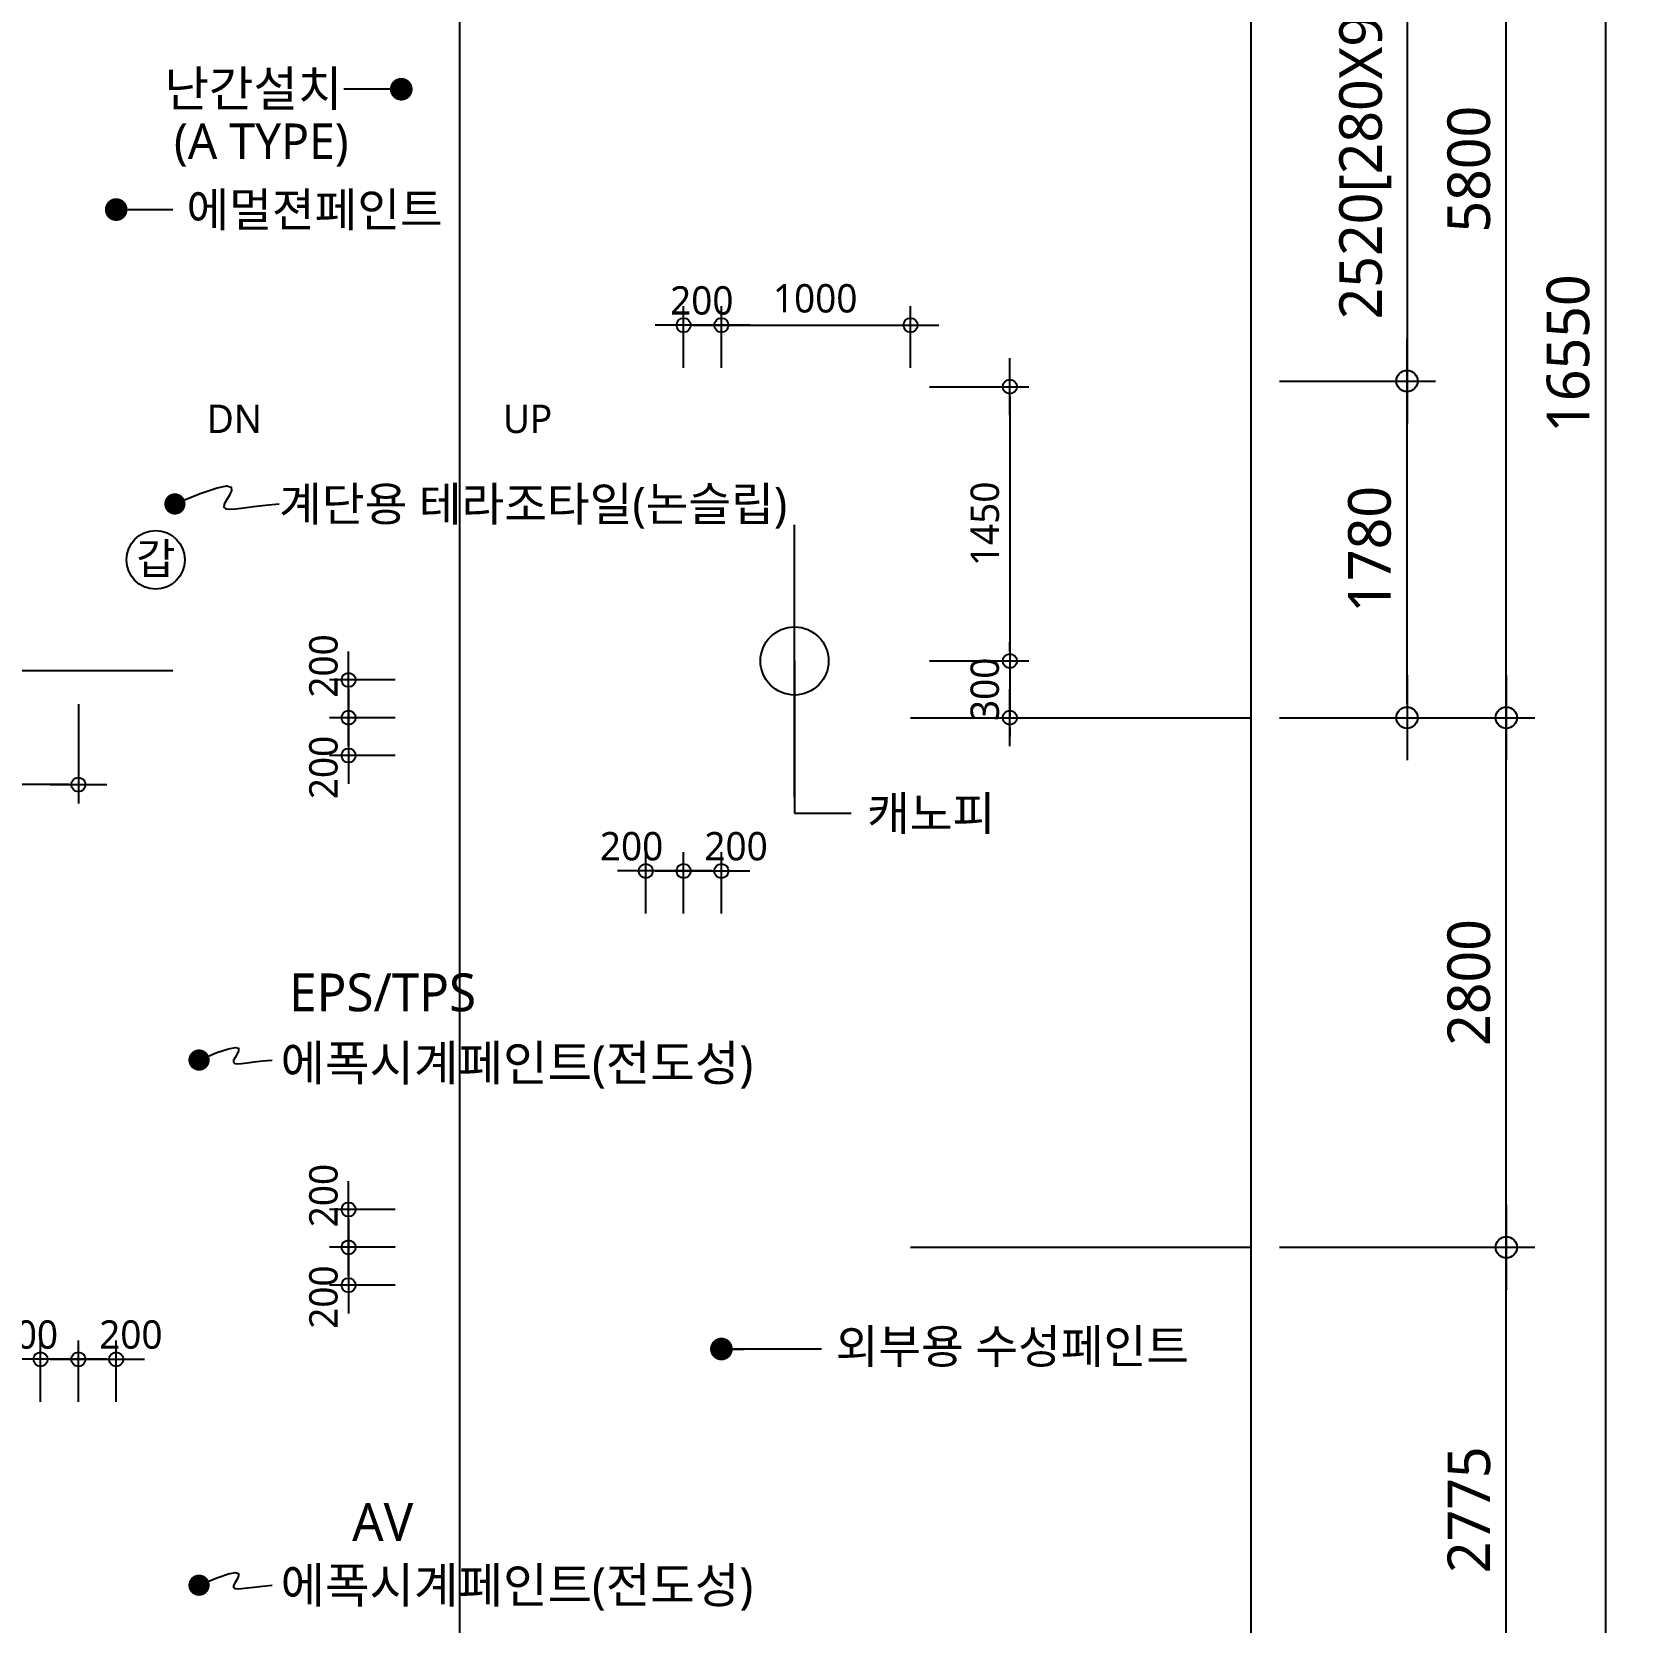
# Model space of a CAD drawing. Header units: millimetres. Extents: x -65167 to 413267, y -17142 to 66587.
# Drawn here: x 80543 to 89012, y 20752 to 29162 of the extents above; entities that cross this region are included whole.
import ezdxf
from ezdxf.enums import TextEntityAlignment as Align

# ---------------------------------------------------------------- set-up
doc = ezdxf.new("R2010")
doc.units = ezdxf.units.MM
doc.header["$LTSCALE"] = 75
doc.header["$MEASUREMENT"] = 0
doc.header["$PDSIZE"] = -10
doc.linetypes.add('CENTER', pattern=[2, 1.25, -0.25, 0.25, -0.25])
doc.layers.get('0').update_dxf_attribs({"linetype": 'CONTINUOUS'})
doc.layers.get('Defpoints').update_dxf_attribs({"color": 171, "linetype": 'CONTINUOUS'})
for name, color, linetype in [('CEN(ST)', 1, 'CENTER'), ('LED', 7, 'CONTINUOUS'), ('NDIM', 7, 'CONTINUOUS'), ('TEXT(MIN)', 7, 'CONTINUOUS'), ('TEXT(NOTE小)', 1, 'CONTINUOUS'), ('TEXT(노트)', 7, 'CONTINUOUS')]:
    doc.layers.add(name, color=color, linetype=linetype)
doc.styles.add('CGS', font='cgse', dxfattribs={"bigfont": 'cgs'})
doc.styles.add('나눔바른고딕', font='NanumBarunGothic.ttf')
doc.dimstyles.new('NDIM 1200', dxfattribs={"dimscale": 75, "dimtxt": 3, "dimasz": 1, "dimexe": 2, "dimexo": 2, "dimgap": 1, "dimtad": 1, "dimdec": 0, "dimdsep": 46, "dimtxsty": 'CGS', "dimblk": 'DOT0', "dimcen": 1, "dimdle": 8, "dimclrd": 256, "dimclre": 256, "dimclrt": 256, "dimadec": 0, "dimazin": 0, "dimtfac": 1, "dimtdec": 0, "dimtix": 1, "dimtmove": 2, "dimatfit": 3, "dimldrblk": 'DOT0', "dimfxl": 1, "dimtolj": 1, "dimtzin": 0, "dimlwd": -1, "dimlwe": -1, "dimarcsym": 0})

# ---------------------------------------------------------------- blocks, each defined once
blk = doc.blocks.new('DOT0')
blk.add_line((-3, 0), (3, 0))
at = {"color": 6}
blk.add_circle((0, 0), 0.75, dxfattribs=at)
blk = doc.blocks.new('*D222')
at = {"layer": 'Defpoints', "color": 0, "ltscale": 0.4, "transparency": 16777216}
for p in [(86987.5, 35737.5), (86987.5, 19187.5), (88862.5, 19187.5)]:
    blk.add_point(p, dxfattribs=at)
at = {"layer": 'NDIM', "ltscale": 0.4, "transparency": 16777216}
for p, q in [((87137.5, 35737.5), (89012.5, 35737.5)), ((88862.5, 35662.5), (88862.5, 19262.5)), ((87137.5, 19187.5), (89012.5, 19187.5))]:
    blk.add_line(p, q, dxfattribs=at)
at = {"layer": 'NDIM', "ltscale": 0.4, "transparency": 16777216, "xscale": 75, "yscale": 75, "zscale": 75}
for p, rotation in [((88862.5, 35737.5), 90), ((88862.5, 19187.5), 270)]:
    blk.add_blockref('DOT0', p, dxfattribs=dict(at, rotation=rotation))
at = {"layer": 'NDIM', "ltscale": 0.4, "transparency": 16777216, "insert": (88665.2, 27462.5), "char_height": 225, "attachment_point": 5, "rotation": 90, "style": '나눔바른고딕'}
blk.add_mtext('\\A1;16550', dxfattribs=at)
blk = doc.blocks.new('*D224')
at = {"layer": 'Defpoints', "color": 0, "ltscale": 0.4, "transparency": 16777216}
for p in [(86987.5, 31337.5), (88337.5, 31337.5), (86987.5, 25537.5)]:
    blk.add_point(p, dxfattribs=at)
at = {"layer": 'NDIM', "ltscale": 0.4, "transparency": 16777216}
for p, q in [((87137.5, 31337.5), (88487.5, 31337.5)), ((88337.5, 25612.5), (88337.5, 31262.5)), ((87137.5, 25537.5), (88487.5, 25537.5))]:
    blk.add_line(p, q, dxfattribs=at)
at = {"layer": 'NDIM', "ltscale": 0.4, "transparency": 16777216, "xscale": 75, "yscale": 75, "zscale": 75}
for p, rotation in [((88337.5, 31337.5), 90), ((88337.5, 25537.5), 270)]:
    blk.add_blockref('DOT0', p, dxfattribs=dict(at, rotation=rotation))
at = {"layer": 'NDIM', "ltscale": 0.4, "transparency": 16777216, "insert": (88140.3, 28437.5), "char_height": 225, "attachment_point": 5, "rotation": 90, "style": '나눔바른고딕'}
blk.add_mtext('\\A1;5800', dxfattribs=at)
blk = doc.blocks.new('*D225')
at = {"layer": 'Defpoints', "color": 0, "ltscale": 0.4, "transparency": 16777216}
for p in [(86987.5, 25537.5), (88337.5, 25537.5), (86987.5, 22737.5)]:
    blk.add_point(p, dxfattribs=at)
at = {"layer": 'NDIM', "ltscale": 0.4, "transparency": 16777216}
for p, q in [((87137.5, 25537.5), (88487.5, 25537.5)), ((88337.5, 22812.5), (88337.5, 25462.5)), ((87137.5, 22737.5), (88487.5, 22737.5))]:
    blk.add_line(p, q, dxfattribs=at)
at = {"layer": 'NDIM', "ltscale": 0.4, "transparency": 16777216, "xscale": 75, "yscale": 75, "zscale": 75}
for p, rotation in [((88337.5, 25537.5), 90), ((88337.5, 22737.5), 270)]:
    blk.add_blockref('DOT0', p, dxfattribs=dict(at, rotation=rotation))
at = {"layer": 'NDIM', "ltscale": 0.4, "transparency": 16777216, "insert": (88140.3, 24137.5), "char_height": 225, "attachment_point": 5, "rotation": 90, "style": '나눔바른고딕'}
blk.add_mtext('\\A1;2800', dxfattribs=at)
blk = doc.blocks.new('*D226')
at = {"layer": 'Defpoints', "color": 0, "ltscale": 0.4, "transparency": 16777216}
for p in [(86987.5, 22737.5), (88337.5, 22737.5), (86987.5, 19962.5)]:
    blk.add_point(p, dxfattribs=at)
at = {"layer": 'NDIM', "ltscale": 0.4, "transparency": 16777216}
for p, q in [((87137.5, 22737.5), (88487.5, 22737.5)), ((88337.5, 20037.5), (88337.5, 22662.5)), ((87137.5, 19962.5), (88487.5, 19962.5))]:
    blk.add_line(p, q, dxfattribs=at)
at = {"layer": 'NDIM', "ltscale": 0.4, "transparency": 16777216, "xscale": 75, "yscale": 75, "zscale": 75}
for p, rotation in [((88337.5, 22737.5), 90), ((88337.5, 19962.5), 270)]:
    blk.add_blockref('DOT0', p, dxfattribs=dict(at, rotation=rotation))
at = {"layer": 'NDIM', "ltscale": 0.4, "transparency": 16777216, "insert": (88140.8, 21350), "char_height": 225, "attachment_point": 5, "rotation": 90, "style": '나눔바른고딕'}
blk.add_mtext('\\A1;2775', dxfattribs=at)
blk = doc.blocks.new('*D232')
at = {"layer": 'Defpoints', "color": 0, "ltscale": 0.4, "transparency": 16777216}
for p in [(86987.5, 29837.5), (86987.5, 27317.5), (87812.5, 27317.5)]:
    blk.add_point(p, dxfattribs=at)
at = {"layer": 'NDIM', "ltscale": 0.4, "transparency": 16777216}
for p, q in [((87137.5, 29837.5), (87962.5, 29837.5)), ((87812.5, 29762.5), (87812.5, 27392.5)), ((87137.5, 27317.5), (87962.5, 27317.5))]:
    blk.add_line(p, q, dxfattribs=at)
at = {"layer": 'NDIM', "ltscale": 0.4, "transparency": 16777216, "xscale": 75, "yscale": 75, "zscale": 75}
for p, rotation in [((87812.5, 29837.5), 90), ((87812.5, 27317.5), 270)]:
    blk.add_blockref('DOT0', p, dxfattribs=dict(at, rotation=rotation))
at = {"layer": 'NDIM', "ltscale": 0.4, "transparency": 16777216, "insert": (87591.8, 28577.5), "char_height": 225, "attachment_point": 5, "rotation": 90, "style": '나눔바른고딕'}
blk.add_mtext('\\A1;2520[280X9T]', dxfattribs=at)
blk = doc.blocks.new('*D233')
at = {"layer": 'Defpoints', "color": 0, "ltscale": 0.4, "transparency": 16777216}
for p in [(86987.5, 27317.5), (87812.5, 27317.5), (86987.5, 25537.5)]:
    blk.add_point(p, dxfattribs=at)
at = {"layer": 'NDIM', "ltscale": 0.4, "transparency": 16777216}
for p, q in [((87137.5, 27317.5), (87962.5, 27317.5)), ((87812.5, 25612.5), (87812.5, 27242.5)), ((87137.5, 25537.5), (87962.5, 25537.5))]:
    blk.add_line(p, q, dxfattribs=at)
at = {"layer": 'NDIM', "ltscale": 0.4, "transparency": 16777216, "xscale": 75, "yscale": 75, "zscale": 75}
for p, rotation in [((87812.5, 27317.5), 90), ((87812.5, 25537.5), 270)]:
    blk.add_blockref('DOT0', p, dxfattribs=dict(at, rotation=rotation))
at = {"layer": 'NDIM', "ltscale": 0.4, "transparency": 16777216, "insert": (87615.3, 26427.5), "char_height": 225, "attachment_point": 5, "rotation": 90, "style": '나눔바른고딕'}
blk.add_mtext('\\A1;1780', dxfattribs=at)
blk = doc.blocks.new('갑종방화문표기')
at = {"layer": 'TEXT(NOTE小)'}
blk.add_circle((0, 0), 150, dxfattribs=at)
at = {"layer": 'TEXT(NOTE小)', "style": '나눔바른고딕'}
blk.add_text('갑', height=160.1, dxfattribs=at).set_placement((0.8, 7), align=Align.MIDDLE_CENTER)
blk = doc.blocks.new('SDFEW')
at = {"layer": 'Defpoints'}
blk.add_line((799, -1021.6), (799, 12532.5), dxfattribs=at)
blk = doc.blocks.new('*D640')
at = {"layer": 'Defpoints', "color": 0, "ltscale": 0.4, "transparency": 16777216}
for p in [(82216, 25737.5), (82563.3, 25737.5), (82563.3, 25537.5)]:
    blk.add_point(p, dxfattribs=at)
at = {"layer": 'NDIM', "ltscale": 0.4, "transparency": 16777216}
for p, q in [((82463.3, 25737.5), (82116, 25737.5)), ((82216, 25587.5), (82216, 25687.5)), ((82463.3, 25537.5), (82116, 25537.5))]:
    blk.add_line(p, q, dxfattribs=at)
at = {"layer": 'NDIM', "ltscale": 0.4, "transparency": 16777216, "xscale": 50, "yscale": 50, "zscale": 50}
for p, rotation in [((82216, 25737.5), 90), ((82216, 25537.5), 270)]:
    blk.add_blockref('DOT0', p, dxfattribs=dict(at, rotation=rotation))
at = {"layer": 'NDIM', "ltscale": 0.4, "transparency": 16777216, "insert": (82084, 25811), "char_height": 150, "attachment_point": 5, "rotation": 90, "style": '나눔바른고딕'}
blk.add_mtext('\\A1;200', dxfattribs=at)
blk = doc.blocks.new('*D641')
at = {"layer": 'Defpoints', "color": 0, "ltscale": 0.4, "transparency": 16777216}
for p in [(82563.3, 25537.5), (82216, 25337.5), (82563.3, 25337.5)]:
    blk.add_point(p, dxfattribs=at)
at = {"layer": 'NDIM', "ltscale": 0.4, "transparency": 16777216}
for p, q in [((82463.3, 25537.5), (82116, 25537.5)), ((82216, 25487.5), (82216, 25387.5)), ((82463.3, 25337.5), (82116, 25337.5))]:
    blk.add_line(p, q, dxfattribs=at)
at = {"layer": 'NDIM', "ltscale": 0.4, "transparency": 16777216, "xscale": 50, "yscale": 50, "zscale": 50}
for p, rotation in [((82216, 25537.5), 90), ((82216, 25337.5), 270)]:
    blk.add_blockref('DOT0', p, dxfattribs=dict(at, rotation=rotation))
at = {"layer": 'NDIM', "ltscale": 0.4, "transparency": 16777216, "insert": (82084, 25274.3), "char_height": 150, "attachment_point": 5, "rotation": 90, "style": '나눔바른고딕'}
blk.add_mtext('\\A1;200', dxfattribs=at)
blk = doc.blocks.new('*D642')
at = {"layer": 'Defpoints', "color": 0, "ltscale": 0.4, "transparency": 16777216}
for p in [(82216, 22937.5), (82563.3, 22937.5), (82563.3, 22737.5)]:
    blk.add_point(p, dxfattribs=at)
at = {"layer": 'NDIM', "ltscale": 0.4, "transparency": 16777216}
for p, q in [((82463.3, 22937.5), (82116, 22937.5)), ((82216, 22787.5), (82216, 22887.5)), ((82463.3, 22737.5), (82116, 22737.5))]:
    blk.add_line(p, q, dxfattribs=at)
at = {"layer": 'NDIM', "ltscale": 0.4, "transparency": 16777216, "xscale": 50, "yscale": 50, "zscale": 50}
for p, rotation in [((82216, 22937.5), 90), ((82216, 22737.5), 270)]:
    blk.add_blockref('DOT0', p, dxfattribs=dict(at, rotation=rotation))
at = {"layer": 'NDIM', "ltscale": 0.4, "transparency": 16777216, "insert": (82084, 23011), "char_height": 150, "attachment_point": 5, "rotation": 90, "style": '나눔바른고딕'}
blk.add_mtext('\\A1;200', dxfattribs=at)
blk = doc.blocks.new('*D643')
at = {"layer": 'Defpoints', "color": 0, "ltscale": 0.4, "transparency": 16777216}
for p in [(82563.3, 22737.5), (82216, 22537.5), (82563.3, 22537.5)]:
    blk.add_point(p, dxfattribs=at)
at = {"layer": 'NDIM', "ltscale": 0.4, "transparency": 16777216}
for p, q in [((82463.3, 22737.5), (82116, 22737.5)), ((82216, 22687.5), (82216, 22587.5)), ((82463.3, 22537.5), (82116, 22537.5))]:
    blk.add_line(p, q, dxfattribs=at)
at = {"layer": 'NDIM', "ltscale": 0.4, "transparency": 16777216, "xscale": 50, "yscale": 50, "zscale": 50}
for p, rotation in [((82216, 22737.5), 90), ((82216, 22537.5), 270)]:
    blk.add_blockref('DOT0', p, dxfattribs=dict(at, rotation=rotation))
at = {"layer": 'NDIM', "ltscale": 0.4, "transparency": 16777216, "insert": (82084, 22474.3), "char_height": 150, "attachment_point": 5, "rotation": 90, "style": '나눔바른고딕'}
blk.add_mtext('\\A1;200', dxfattribs=at)
blk = doc.blocks.new('*D651')
at = {"layer": 'Defpoints', "color": 0, "ltscale": 0.4, "transparency": 16777216}
for p in [(80587.5, 22145.5), (80587.5, 21820.3), (80787.5, 21820.3)]:
    blk.add_point(p, dxfattribs=at)
at = {"layer": 'NDIM', "ltscale": 0.4, "transparency": 16777216}
for p, q in [((80587.5, 21920.3), (80587.5, 22245.5)), ((80787.5, 21920.3), (80787.5, 22245.5)), ((80737.5, 22145.5), (80637.5, 22145.5))]:
    blk.add_line(p, q, dxfattribs=at)
at = {"layer": 'NDIM', "ltscale": 0.4, "transparency": 16777216, "xscale": 50, "yscale": 50, "zscale": 50, "rotation": 180}
blk.add_blockref('DOT0', (80587.5, 22145.5), dxfattribs=at)
at = {"layer": 'NDIM', "ltscale": 0.4, "transparency": 16777216, "xscale": 50, "yscale": 50, "zscale": 50}
blk.add_blockref('DOT0', (80787.5, 22145.5), dxfattribs=at)
at = {"layer": 'NDIM', "ltscale": 0.4, "transparency": 16777216, "insert": (80512.5, 22275.4), "char_height": 150, "attachment_point": 5, "style": '나눔바른고딕'}
blk.add_mtext('\\A1;200', dxfattribs=at)
blk = doc.blocks.new('*D652')
at = {"layer": 'Defpoints', "color": 0, "ltscale": 0.4, "transparency": 16777216}
for p in [(80987.5, 22145.5), (80787.5, 21820.3), (80987.5, 21820.3)]:
    blk.add_point(p, dxfattribs=at)
at = {"layer": 'NDIM', "ltscale": 0.4, "transparency": 16777216}
for p, q in [((80787.5, 21920.3), (80787.5, 22245.5)), ((80987.5, 21920.3), (80987.5, 22245.5)), ((80837.5, 22145.5), (80937.5, 22145.5))]:
    blk.add_line(p, q, dxfattribs=at)
at = {"layer": 'NDIM', "ltscale": 0.4, "transparency": 16777216, "xscale": 50, "yscale": 50, "zscale": 50, "rotation": 180}
blk.add_blockref('DOT0', (80787.5, 22145.5), dxfattribs=at)
at = {"layer": 'NDIM', "ltscale": 0.4, "transparency": 16777216, "xscale": 50, "yscale": 50, "zscale": 50}
blk.add_blockref('DOT0', (80987.5, 22145.5), dxfattribs=at)
at = {"layer": 'NDIM', "ltscale": 0.4, "transparency": 16777216, "insert": (81065, 22275.4), "char_height": 150, "attachment_point": 5, "style": '나눔바른고딕'}
blk.add_mtext('\\A1;200', dxfattribs=at)
blk = doc.blocks.new('*D654')
at = {"layer": 'Defpoints', "color": 0, "ltscale": 0.4, "transparency": 16777216}
for p in [(79287.5, 25708.9), (80787.5, 25708.9), (79287.5, 25183.9)]:
    blk.add_point(p, dxfattribs=at)
at = {"layer": 'NDIM', "ltscale": 0.4, "transparency": 16777216}
for p, q in [((79287.5, 25608.9), (79287.5, 25083.9)), ((80787.5, 25608.9), (80787.5, 25083.9)), ((80737.5, 25183.9), (79337.5, 25183.9))]:
    blk.add_line(p, q, dxfattribs=at)
at = {"layer": 'NDIM', "ltscale": 0.4, "transparency": 16777216, "xscale": 50, "yscale": 50, "zscale": 50, "rotation": 180}
blk.add_blockref('DOT0', (79287.5, 25183.9), dxfattribs=at)
at = {"layer": 'NDIM', "ltscale": 0.4, "transparency": 16777216, "xscale": 50, "yscale": 50, "zscale": 50}
blk.add_blockref('DOT0', (80787.5, 25183.9), dxfattribs=at)
at = {"layer": 'NDIM', "ltscale": 0.4, "transparency": 16777216, "insert": (80233.4, 25324), "char_height": 150, "attachment_point": 5, "style": '나눔바른고딕'}
blk.add_mtext('\\A1;1500', dxfattribs=at)
blk = doc.blocks.new('*D742')
at = {"layer": 'Defpoints', "color": 0, "ltscale": 0.4, "transparency": 16777216}
for p in [(83787.5, 24727.1), (83787.5, 24402), (83987.5, 24402)]:
    blk.add_point(p, dxfattribs=at)
at = {"layer": 'NDIM', "ltscale": 0.4, "transparency": 16777216}
for p, q in [((83787.5, 24502), (83787.5, 24827.1)), ((83987.5, 24502), (83987.5, 24827.1)), ((83937.5, 24727.1), (83837.5, 24727.1))]:
    blk.add_line(p, q, dxfattribs=at)
at = {"layer": 'NDIM', "ltscale": 0.4, "transparency": 16777216, "xscale": 50, "yscale": 50, "zscale": 50, "rotation": 180}
blk.add_blockref('DOT0', (83787.5, 24727.1), dxfattribs=at)
at = {"layer": 'NDIM', "ltscale": 0.4, "transparency": 16777216, "xscale": 50, "yscale": 50, "zscale": 50}
blk.add_blockref('DOT0', (83987.5, 24727.1), dxfattribs=at)
at = {"layer": 'NDIM', "ltscale": 0.4, "transparency": 16777216, "insert": (83712.5, 24857.1), "char_height": 150, "attachment_point": 5, "style": '나눔바른고딕'}
blk.add_mtext('\\A1;200', dxfattribs=at)
blk = doc.blocks.new('*D743')
at = {"layer": 'Defpoints', "color": 0, "ltscale": 0.4, "transparency": 16777216}
for p in [(84187.5, 24727.1), (83987.5, 24402), (84187.5, 24402)]:
    blk.add_point(p, dxfattribs=at)
at = {"layer": 'NDIM', "ltscale": 0.4, "transparency": 16777216}
for p, q in [((83987.5, 24502), (83987.5, 24827.1)), ((84187.5, 24502), (84187.5, 24827.1)), ((84037.5, 24727.1), (84137.5, 24727.1))]:
    blk.add_line(p, q, dxfattribs=at)
at = {"layer": 'NDIM', "ltscale": 0.4, "transparency": 16777216, "xscale": 50, "yscale": 50, "zscale": 50, "rotation": 180}
blk.add_blockref('DOT0', (83987.5, 24727.1), dxfattribs=at)
at = {"layer": 'NDIM', "ltscale": 0.4, "transparency": 16777216, "xscale": 50, "yscale": 50, "zscale": 50}
blk.add_blockref('DOT0', (84187.5, 24727.1), dxfattribs=at)
at = {"layer": 'NDIM', "ltscale": 0.4, "transparency": 16777216, "insert": (84265, 24857.1), "char_height": 150, "attachment_point": 5, "style": '나눔바른고딕'}
blk.add_mtext('\\A1;200', dxfattribs=at)
blk = doc.blocks.new('_Dot')
at = {"color": 0, "linetype": 'ByBlock', "lineweight": -2}
blk.add_line((-0.5, 0), (-1, 0), dxfattribs=at)
at = {"color": 0, "linetype": 'ByBlock', "const_width": 0.5}
blk.add_lwpolyline([(-0.25, 0, 1), (0.25, 0, 1)], format="xyb", close=True, dxfattribs=at)
blk = doc.blocks.new('*D1497')
at = {"layer": 'Defpoints', "color": 0, "ltscale": 0.4, "transparency": 16777216}
for p in [(84187.5, 27612.6), (83987.5, 27287.5), (84187.5, 27287.5)]:
    blk.add_point(p, dxfattribs=at)
at = {"layer": 'NDIM', "ltscale": 0.4, "transparency": 16777216}
for p, q in [((83987.5, 27387.5), (83987.5, 27712.6)), ((84187.5, 27387.5), (84187.5, 27712.6)), ((84037.5, 27612.6), (84137.5, 27612.6))]:
    blk.add_line(p, q, dxfattribs=at)
at = {"layer": 'NDIM', "ltscale": 0.4, "transparency": 16777216, "xscale": 50, "yscale": 50, "zscale": 50, "rotation": 180}
blk.add_blockref('DOT0', (83987.5, 27612.6), dxfattribs=at)
at = {"layer": 'NDIM', "ltscale": 0.4, "transparency": 16777216, "xscale": 50, "yscale": 50, "zscale": 50}
blk.add_blockref('DOT0', (84187.5, 27612.6), dxfattribs=at)
at = {"layer": 'NDIM', "ltscale": 0.4, "transparency": 16777216, "insert": (84083.7, 27742.6), "char_height": 150, "attachment_point": 5, "style": '나눔바른고딕'}
blk.add_mtext('\\A1;200', dxfattribs=at)
blk = doc.blocks.new('*D1498')
at = {"layer": 'Defpoints', "color": 0, "ltscale": 0.4, "transparency": 16777216}
for p in [(85187.5, 27612.6), (84187.5, 27287.5), (85187.5, 27287.5)]:
    blk.add_point(p, dxfattribs=at)
at = {"layer": 'NDIM', "ltscale": 0.4, "transparency": 16777216}
for p, q in [((84187.5, 27387.5), (84187.5, 27712.6)), ((85187.5, 27387.5), (85187.5, 27712.6)), ((84237.5, 27612.6), (85137.5, 27612.6))]:
    blk.add_line(p, q, dxfattribs=at)
at = {"layer": 'NDIM', "ltscale": 0.4, "transparency": 16777216, "xscale": 50, "yscale": 50, "zscale": 50, "rotation": 180}
blk.add_blockref('DOT0', (84187.5, 27612.6), dxfattribs=at)
at = {"layer": 'NDIM', "ltscale": 0.4, "transparency": 16777216, "xscale": 50, "yscale": 50, "zscale": 50}
blk.add_blockref('DOT0', (85187.5, 27612.6), dxfattribs=at)
at = {"layer": 'NDIM', "ltscale": 0.4, "transparency": 16777216, "insert": (84683.3, 27753.7), "char_height": 150, "attachment_point": 5, "style": '나눔바른고딕'}
blk.add_mtext('\\A1;1000', dxfattribs=at)
blk = doc.blocks.new('*D1499')
at = {"layer": 'Defpoints', "color": 0, "ltscale": 0.4, "transparency": 16777216}
for p in [(85187.5, 27287.5), (85187.5, 25837.5), (85712.5, 25837.5)]:
    blk.add_point(p, dxfattribs=at)
at = {"layer": 'NDIM', "ltscale": 0.4, "transparency": 16777216}
for p, q in [((85287.5, 27287.5), (85812.5, 27287.5)), ((85712.5, 27237.5), (85712.5, 25887.5)), ((85287.5, 25837.5), (85812.5, 25837.5))]:
    blk.add_line(p, q, dxfattribs=at)
at = {"layer": 'NDIM', "ltscale": 0.4, "transparency": 16777216, "xscale": 50, "yscale": 50, "zscale": 50}
for p, rotation in [((85712.5, 27287.5), 90), ((85712.5, 25837.5), 270)]:
    blk.add_blockref('DOT0', p, dxfattribs=dict(at, rotation=rotation))
at = {"layer": 'NDIM', "ltscale": 0.4, "transparency": 16777216, "insert": (85581.1, 26562.5), "char_height": 150, "attachment_point": 5, "rotation": 90, "style": '나눔바른고딕'}
blk.add_mtext('\\A1;1450', dxfattribs=at)
blk = doc.blocks.new('*D1500')
at = {"layer": 'Defpoints', "color": 0, "ltscale": 0.4, "transparency": 16777216}
for p in [(85187.5, 25837.5), (85187.5, 25537.5), (85712.5, 25537.5)]:
    blk.add_point(p, dxfattribs=at)
at = {"layer": 'NDIM', "ltscale": 0.4, "transparency": 16777216}
for p, q in [((85712.5, 25887.5), (85712.5, 25937.5)), ((85287.5, 25837.5), (85812.5, 25837.5)), ((85712.5, 25837.5), (85712.5, 25537.5)), ((85287.5, 25537.5), (85812.5, 25537.5)), ((85712.5, 25487.5), (85712.5, 25437.5))]:
    blk.add_line(p, q, dxfattribs=at)
at = {"layer": 'NDIM', "ltscale": 0.4, "transparency": 16777216, "xscale": 50, "yscale": 50, "zscale": 50}
for p, rotation in [((85712.5, 25837.5), 270), ((85712.5, 25537.5), 90)]:
    blk.add_blockref('DOT0', p, dxfattribs=dict(at, rotation=rotation))
at = {"layer": 'NDIM', "ltscale": 0.4, "transparency": 16777216, "insert": (85580.9, 25687.5), "char_height": 150, "attachment_point": 5, "rotation": 90, "style": '나눔바른고딕'}
blk.add_mtext('\\A1;300', dxfattribs=at)

msp = doc.modelspace()

# ---------------------------------------------------------------- linework, layer by layer
at = {"ltscale": 10000}
msp.add_line((84717.5, 22199.8), (84187.5, 22199.8), dxfattribs=at)
at = {"layer": 'CEN(ST)', "ltscale": 10000}
for p, q in [((85187.5, 25537.5), (86987.5, 25537.5)), ((85187.5, 22737.5), (86987.5, 22737.5))]:
    msp.add_line(p, q, dxfattribs=at)
at = {"layer": 'Defpoints', "ltscale": 10000}
msp.add_lwpolyline([(86987.5, 6362.5), (66787.5, 6362.5), (66787.5, 37837.5), (86987.5, 37837.5)], close=True, dxfattribs=at)
at = {"layer": 'LED', "const_width": 56.2}
for points in [[(81297.9, 26695.7, -1), (81297.9, 26639.5, -1)], [(81425.5, 23755.7, -1), (81425.5, 23699.4, -1)], [(81425.5, 20979.2, -1), (81425.5, 20922.9, -1)]]:
    msp.add_lwpolyline(points, format="xyb", close=True, dxfattribs=at)
at = {"layer": 'LED'}
for points in [[(81297.9, 26667.6), (81431.8, 26723.4), (81520.6, 26753.5), (81572.3, 26762.8), (81595, 26756), (81597, 26738.1), (81586.2, 26713.8), (81570.9, 26688.1), (81559, 26665.7), (81557.4, 26650.6), (81567.1, 26642.4), (81587.9, 26639.9), (81619.5, 26641.7), (81661.7, 26646.7), (81714.3, 26653.5), (81776.8, 26660.9), (81849.2, 26667.6)], [(81425.5, 23727.6), (81519.2, 23766.6), (81581.4, 23787.7), (81617.6, 23794.2), (81633.5, 23789.5), (81634.9, 23776.9), (81627.3, 23759.9), (81616.6, 23741.9), (81608.3, 23726.3), (81607.1, 23715.7), (81613.9, 23709.9), (81628.5, 23708.2), (81650.6, 23709.5), (81680.2, 23713), (81716.9, 23717.7), (81760.7, 23722.9), (81811.4, 23727.6)], [(81425.5, 20951.1), (81519.2, 20990.1), (81581.4, 21011.2), (81617.6, 21017.7), (81633.5, 21013), (81634.9, 21000.4), (81627.3, 20983.4), (81616.6, 20965.4), (81608.3, 20949.8), (81607.1, 20939.2), (81613.9, 20933.4), (81628.5, 20931.6), (81650.6, 20933), (81680.2, 20936.4), (81716.9, 20941.2), (81760.7, 20946.4), (81811.4, 20951.1)]]:
    msp.add_lwpolyline(points, dxfattribs=at)
at = {"layer": 'NDIM', "ltscale": 0.4}
msp.add_line((66787.5, 25787.5), (81287.5, 25787.5), dxfattribs=at)

# ---------------------------------------------------------------- block references
at = {"layer": 'NDIM', "ltscale": 0.4, "xscale": -1, "rotation": 180}
msp.add_blockref('SDFEW', (82003.4, 29754.7), dxfattribs=at)
at = {"layer": 'NDIM', "ltscale": 0.4, "xscale": 1.030731055544951, "yscale": 1.030731055544951, "zscale": 1.030731055544951}
msp.add_blockref('갑종방화문표기', (81196.1, 26371.9), dxfattribs=at)
at = {"layer": 'NDIM', "ltscale": 10000, "xscale": -120, "yscale": 120, "zscale": 120, "rotation": 359.9999999999992}
msp.add_blockref('_Dot', (84187.5, 22199.8), dxfattribs=at)

# ---------------------------------------------------------------- texts
at = {"layer": 'NDIM', "ltscale": 0.4, "style": '나눔바른고딕'}
for s, p in [('DN', (81612.5, 27117.5)), ('UP', (83162.5, 27117.5))]:
    msp.add_text(s, height=150, dxfattribs=at).set_placement(p, align=Align.MIDDLE_CENTER)
at = {"layer": 'TEXT(MIN)', "style": '나눔바른고딕'}
for s, p in [('에멀젼페인트', (81359, 28223.9)), ('계단용 테라조타일(논슬립)', (81849.2, 26667.6)), ('캐노피', (84957.6, 25031.3))]:
    msp.add_text(s, height=180, dxfattribs=at).set_placement(p, align=Align.MIDDLE_LEFT)
for s, p in [('EPS/TPS', (82396.5, 24085.4)), ('AV', (82396.5, 21285.4))]:
    msp.add_text(s, height=200, dxfattribs=at).set_placement(p, align=Align.MIDDLE_CENTER)
msp.add_text('외부용 수성페인트', height=180, rotation=360, dxfattribs=at).set_placement((84791.5, 22213.7), align=Align.MIDDLE_LEFT)
at = {"layer": 'TEXT(노트)', "style": '나눔바른고딕'}
for s, p in [('난간설치', (82183.6, 28863.3)), ('(A TYPE)', (82216.5, 28585.3))]:
    msp.add_text(s, height=187.5, dxfattribs=at).set_placement(p, align=Align.MIDDLE_RIGHT)
for p in [(81856.3, 23712), (81856.3, 20951.1)]:
    msp.add_text('에폭시계페인트(전도성)', height=187.5, dxfattribs=at).set_placement(p, align=Align.MIDDLE_LEFT)

# ---------------------------------------------------------------- dimensions: what is measured, and where the dimension line sits
at = {"layer": 'NDIM', "ltscale": 0.4}
for base, p1, p2, angle, override, picture, middle in [((88862.5, 19187.5), (86987.5, 35737.5), (86987.5, 19187.5), 270, {"dimtxsty": '나눔바른고딕'}, '*D222', (88665.2, 27462.5)), ((88337.5, 31337.5), (86987.5, 25537.5), (86987.5, 31337.5), 90, {"dimtxsty": '나눔바른고딕'}, '*D224', (88140.3, 28437.5)), ((87812.5, 27317.5), (86987.5, 25537.5), (86987.5, 27317.5), 90, {"dimtxsty": '나눔바른고딕'}, '*D233', (87615.3, 26427.5)), ((85712.5, 25837.5), (85187.5, 27287.5), (85187.5, 25837.5), 270, {"dimscale": 50, "dimtxsty": '나눔바른고딕'}, '*D1499', (85581.1, 26562.5)), ((85712.5, 25537.5), (85187.5, 25837.5), (85187.5, 25537.5), 270, {"dimscale": 50, "dimtxsty": '나눔바른고딕'}, '*D1500', (85580.9, 25687.5)), ((88337.5, 25537.5), (86987.5, 22737.5), (86987.5, 25537.5), 90, {"dimtxsty": '나눔바른고딕'}, '*D225', (88140.3, 24137.5)), ((88337.5, 22737.5), (86987.5, 19962.5), (86987.5, 22737.5), 90, {"dimtxsty": '나눔바른고딕'}, '*D226', (88140.8, 21350))]:
    dim = msp.add_linear_dim(base=base, p1=p1, p2=p2, angle=angle, dimstyle='NDIM 1200', override=override, dxfattribs=at)
    dim.commit()
    dim.dimension.update_dxf_attribs({"geometry": picture, "text_midpoint": middle})
dim = msp.add_linear_dim(base=(87812.5, 27317.5), p1=(86987.5, 29837.5), p2=(86987.5, 27317.5), angle=270, text='<>[280X9T]', dimstyle='NDIM 1200', override={"dimtxsty": '나눔바른고딕'}, dxfattribs=at)
dim.commit()
dim.dimension.update_dxf_attribs({"geometry": '*D232', "text_midpoint": (87591.8, 28577.5)})
for base, p1, p2, picture, middle in [((84187.5, 27612.6), (83987.5, 27287.5), (84187.5, 27287.5), '*D1497', (84083.7, 27742.6)), ((85187.5, 27612.6), (84187.5, 27287.5), (85187.5, 27287.5), '*D1498', (84683.3, 27753.7)), ((84187.5, 24727.1), (83987.5, 24402), (84187.5, 24402), '*D743', (84265, 24857.1)), ((80987.5, 22145.5), (80787.5, 21820.3), (80987.5, 21820.3), '*D652', (81065, 22275.4))]:
    dim = msp.add_linear_dim(base=base, p1=p1, p2=p2, dimstyle='NDIM 1200', override={"dimscale": 50, "dimtxsty": '나눔바른고딕'}, dxfattribs=at)
    dim.commit()
    dim.dimension.update_dxf_attribs({"geometry": picture, "text_midpoint": middle, "dimtype": 160})
for base, p1, p2, angle, picture, middle in [((82216, 25737.5), (82563.3, 25537.5), (82563.3, 25737.5), 90, '*D640', (82084, 25811)), ((79287.5, 25183.9), (80787.5, 25708.9), (79287.5, 25708.9), 180, '*D654', (80233.4, 25324)), ((82216, 25337.5), (82563.3, 25537.5), (82563.3, 25337.5), 270, '*D641', (82084, 25274.3)), ((83787.5, 24727.1), (83987.5, 24402), (83787.5, 24402), 180, '*D742', (83712.5, 24857.1)), ((82216, 22937.5), (82563.3, 22737.5), (82563.3, 22937.5), 90, '*D642', (82084, 23011)), ((82216, 22537.5), (82563.3, 22737.5), (82563.3, 22537.5), 270, '*D643', (82084, 22474.3)), ((80587.5, 22145.5), (80787.5, 21820.3), (80587.5, 21820.3), 180, '*D651', (80512.5, 22275.4))]:
    dim = msp.add_linear_dim(base=base, p1=p1, p2=p2, angle=angle, dimstyle='NDIM 1200', override={"dimscale": 50, "dimtxsty": '나눔바른고딕'}, dxfattribs=at)
    dim.commit()
    dim.dimension.update_dxf_attribs({"geometry": picture, "text_midpoint": middle, "dimtype": 160})

# ---------------------------------------------------------------- leaders
at = {"layer": 'NDIM', "ltscale": 10000}
for points, override in [([(82494.7, 28860.2), (82191.8, 28860.2)], {"dimscale": 120, "dimasz": 1, "dimgap": 1, "dimtad": 0, "dimldrblk": 'Dot'}), ([(80987.5, 28223.9), (81287.5, 28223.9)], {"dimscale": 120, "dimasz": 1, "dimgap": 1, "dimtad": 0, "dimldrblk": 'Dot'}), ([(84574.1, 25837.5), (84574.1, 25032.6), (84874.1, 25032.6)], {"dimscale": 120, "dimasz": 2, "dimtad": 0})]:
    msp.add_leader(points, dimstyle='NDIM 1200', override=override, dxfattribs=at)

doc.saveas('drawing.dxf')
